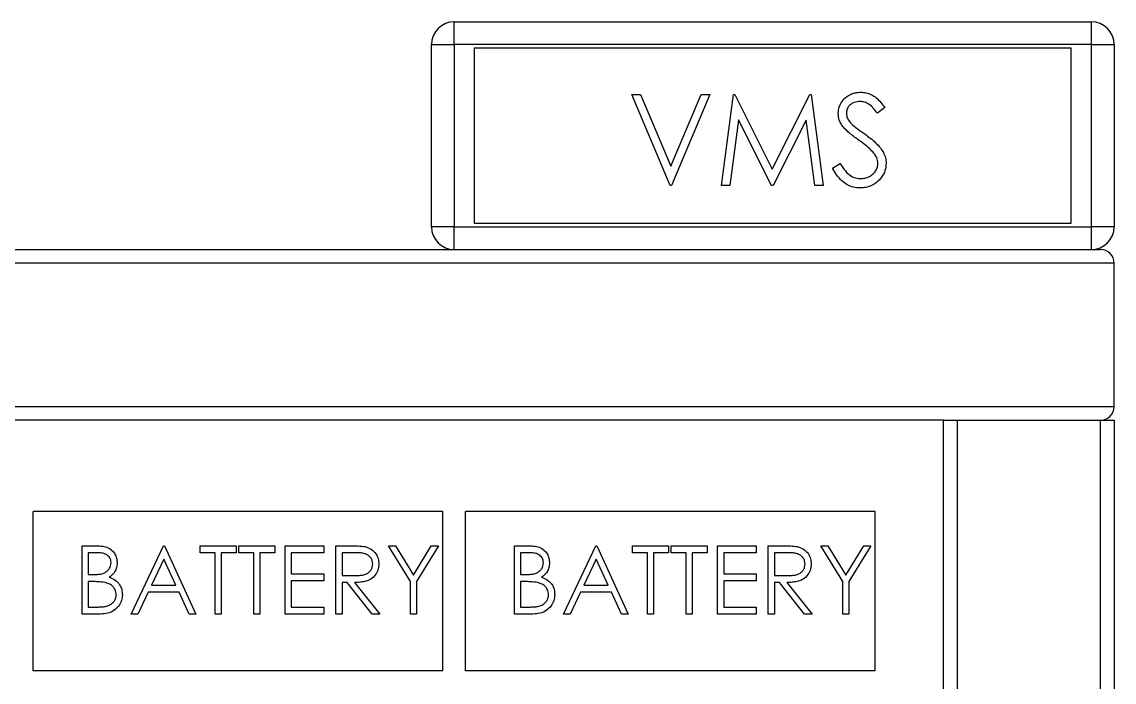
# Model space of a CAD drawing. Header units: millimetres. Extents: x 0 to 17520, y 0 to 12300.
# Drawn here: x 11204 to 11684, y 5456.4 to 5746.4 of the extents above; entities that cross this region are included whole.
import ezdxf

# ---------------------------------------------------------------- set-up
doc = ezdxf.new("R2010")
doc.units = ezdxf.units.MM
doc.header["$LTSCALE"] = 30

msp = doc.modelspace()

# ---------------------------------------------------------------- linework, layer by layer
for p, q in [((11393.962, 5736.376), (11393.962, 5746.376)), ((11393.962, 5746.376), (11673.962, 5746.376)), ((11673.962, 5736.376), (11673.962, 5746.376)), ((11383.962, 5656.376), (11383.962, 5736.376)), ((11383.962, 5736.376), (11393.962, 5736.376)), ((11393.962, 5736.376), (11393.962, 5656.376)), ((11673.962, 5736.376), (11393.962, 5736.376)), ((11673.962, 5736.376), (11683.962, 5736.376)), ((11673.962, 5656.376), (11673.962, 5736.376)), ((11683.962, 5736.376), (11683.962, 5656.376)), ((11402.784, 5734.776), (11402.784, 5657.975)), ((11665.141, 5734.776), (11402.784, 5734.776)), ((11665.141, 5657.975), (11665.141, 5734.776)), ((11471.959, 5714.452), (11475.806, 5714.452)), ((11488.883, 5674.452), (11471.959, 5714.452)), ((11475.806, 5714.452), (11489.139, 5682.929)), ((11489.139, 5682.929), (11502.472, 5714.452)), ((11506.318, 5714.452), (11489.395, 5674.452)), ((11502.472, 5714.452), (11506.318, 5714.452)), ((11511.447, 5674.452), (11516.727, 5714.452)), ((11516.727, 5714.452), (11517.24, 5714.452)), ((11517.24, 5714.452), (11533.754, 5681.631)), ((11533.754, 5681.631), (11550.229, 5714.452)), ((11550.229, 5714.452), (11550.75, 5714.452)), ((11550.75, 5714.452), (11556.062, 5674.452)), ((11583.241, 5708.707), (11579.996, 5706.247)), ((11518.883, 5703.298), (11515.06, 5674.452)), ((11533.378, 5674.452), (11518.883, 5703.298)), ((11548.626, 5703.234), (11534.187, 5674.452)), ((11552.456, 5674.452), (11548.626, 5703.234)), ((11560.165, 5682.168), (11563.546, 5684.195)), ((11489.395, 5674.452), (11488.883, 5674.452)), ((11515.06, 5674.452), (11511.447, 5674.452)), ((11534.187, 5674.452), (11533.378, 5674.452)), ((11556.062, 5674.452), (11552.456, 5674.452)), ((11393.962, 5656.376), (11383.962, 5656.376)), ((11393.962, 5646.376), (11393.962, 5656.376)), ((11393.962, 5656.376), (11673.962, 5656.376)), ((11402.784, 5657.975), (11665.141, 5657.975)), ((11673.962, 5646.376), (11673.962, 5656.376)), ((11683.962, 5656.376), (11673.962, 5656.376)), ((11073.962, 5646.376), (11677.962, 5646.376)), ((11683.962, 5640.376), (9983.962, 5640.376)), ((11683.962, 5577.376), (11683.962, 5640.376)), ((9983.962, 5577.376), (11683.962, 5577.376)), ((11608.962, 5571.376), (10058.962, 5571.376)), ((11608.962, 5221.376), (11608.962, 5571.376)), ((11608.962, 5571.376), (11614.962, 5571.376)), ((11614.962, 5571.376), (11614.962, 5221.376)), ((11614.962, 5571.376), (11677.962, 5571.376)), ((11677.962, 5221.376), (11677.962, 5571.376)), ((11677.962, 5571.376), (11683.962, 5571.376)), ((11683.962, 5571.376), (11683.962, 5221.376)), ((11208.962, 5461.376), (11208.962, 5531.376)), ((11388.962, 5531.376), (11208.962, 5531.376)), ((11388.962, 5461.376), (11388.962, 5531.376)), ((11398.962, 5461.376), (11398.962, 5531.376)), ((11578.962, 5531.376), (11398.962, 5531.376)), ((11578.962, 5461.376), (11578.962, 5531.376)), ((11230.449, 5486.287), (11230.449, 5516.287)), ((11230.449, 5516.287), (11236.302, 5516.287)), ((11251.987, 5486.287), (11266.218, 5516.287)), ((11266.218, 5516.287), (11266.603, 5516.287)), ((11266.603, 5516.287), (11280.449, 5486.287)), ((11282.372, 5516.287), (11298.141, 5516.287)), ((11282.372, 5513.21), (11282.372, 5516.287)), ((11298.141, 5516.287), (11298.141, 5513.21)), ((11299.295, 5516.287), (11315.064, 5516.287)), ((11299.295, 5513.21), (11299.295, 5516.287)), ((11315.064, 5516.287), (11315.064, 5513.21)), ((11319.68, 5486.287), (11319.68, 5516.287)), ((11319.68, 5516.287), (11336.603, 5516.287)), ((11336.603, 5516.287), (11336.603, 5513.21)), ((11341.988, 5486.287), (11341.988, 5516.287)), ((11341.988, 5516.287), (11347.991, 5516.287)), ((11374.68, 5500.548), (11365.064, 5516.287)), ((11365.064, 5516.287), (11368.147, 5516.287)), ((11368.147, 5516.287), (11376.032, 5503.397)), ((11376.032, 5503.397), (11383.905, 5516.287)), ((11386.987, 5516.287), (11377.372, 5500.548)), ((11383.905, 5516.287), (11386.987, 5516.287)), ((11420.449, 5486.287), (11420.449, 5516.287)), ((11420.449, 5516.287), (11426.302, 5516.287)), ((11441.988, 5486.287), (11456.218, 5516.287)), ((11456.218, 5516.287), (11456.603, 5516.287)), ((11456.603, 5516.287), (11470.449, 5486.287)), ((11472.372, 5516.287), (11488.141, 5516.287)), ((11472.372, 5513.21), (11472.372, 5516.287)), ((11488.141, 5516.287), (11488.141, 5513.21)), ((11489.295, 5516.287), (11505.064, 5516.287)), ((11489.295, 5513.21), (11489.295, 5516.287)), ((11505.064, 5516.287), (11505.064, 5513.21)), ((11509.68, 5486.287), (11509.68, 5516.287)), ((11509.68, 5516.287), (11526.603, 5516.287)), ((11526.603, 5516.287), (11526.603, 5513.21)), ((11531.988, 5486.287), (11531.988, 5516.287)), ((11531.988, 5516.287), (11537.991, 5516.287)), ((11564.68, 5500.548), (11555.064, 5516.287)), ((11555.064, 5516.287), (11558.147, 5516.287)), ((11558.147, 5516.287), (11566.032, 5503.397)), ((11566.032, 5503.397), (11573.905, 5516.287)), ((11576.988, 5516.287), (11567.372, 5500.548)), ((11573.905, 5516.287), (11576.988, 5516.287)), ((11233.141, 5513.21), (11233.141, 5503.595)), ((11236.795, 5513.21), (11233.141, 5513.21)), ((11266.381, 5510.44), (11260.948, 5498.98)), ((11271.669, 5498.98), (11266.381, 5510.44)), ((11288.911, 5513.21), (11282.372, 5513.21)), ((11288.911, 5486.287), (11288.911, 5513.21)), ((11291.603, 5513.21), (11291.603, 5486.287)), ((11298.141, 5513.21), (11291.603, 5513.21)), ((11305.834, 5513.21), (11299.295, 5513.21)), ((11305.834, 5486.287), (11305.834, 5513.21)), ((11308.526, 5513.21), (11308.526, 5486.287)), ((11315.064, 5513.21), (11308.526, 5513.21)), ((11322.372, 5513.21), (11322.372, 5503.98)), ((11336.603, 5513.21), (11322.372, 5513.21)), ((11344.68, 5513.21), (11344.68, 5503.21)), ((11350.305, 5513.21), (11344.68, 5513.21)), ((11423.141, 5513.21), (11423.141, 5503.595)), ((11426.795, 5513.21), (11423.141, 5513.21)), ((11456.381, 5510.44), (11450.948, 5498.98)), ((11461.669, 5498.98), (11456.381, 5510.44)), ((11478.911, 5513.21), (11472.372, 5513.21)), ((11478.911, 5486.287), (11478.911, 5513.21)), ((11481.603, 5513.21), (11481.603, 5486.287)), ((11488.141, 5513.21), (11481.603, 5513.21)), ((11495.834, 5513.21), (11489.295, 5513.21)), ((11495.834, 5486.287), (11495.834, 5513.21)), ((11498.526, 5513.21), (11498.526, 5486.287)), ((11505.064, 5513.21), (11498.526, 5513.21)), ((11512.372, 5513.21), (11512.372, 5503.98)), ((11526.603, 5513.21), (11512.372, 5513.21)), ((11534.68, 5513.21), (11534.68, 5503.21)), ((11540.305, 5513.21), (11534.68, 5513.21)), ((11233.141, 5503.595), (11234.95, 5503.595)), ((11322.372, 5503.98), (11336.603, 5503.98)), ((11322.372, 5500.903), (11322.372, 5489.364)), ((11336.603, 5500.903), (11322.372, 5500.903)), ((11336.603, 5503.98), (11336.603, 5500.903)), ((11344.68, 5503.21), (11350.173, 5503.168)), ((11423.141, 5503.595), (11424.95, 5503.595)), ((11512.372, 5503.98), (11526.603, 5503.98)), ((11512.372, 5500.903), (11512.372, 5489.364)), ((11526.603, 5500.903), (11512.372, 5500.903)), ((11526.603, 5503.98), (11526.603, 5500.903)), ((11534.68, 5503.21), (11540.173, 5503.168)), ((11233.141, 5500.518), (11233.141, 5489.364)), ((11234.926, 5500.518), (11233.141, 5500.518)), ((11260.948, 5498.98), (11271.669, 5498.98)), ((11344.68, 5500.133), (11344.68, 5486.287)), ((11346.867, 5500.133), (11344.68, 5500.133)), ((11357.889, 5486.287), (11346.867, 5500.133)), ((11350.197, 5500.133), (11361.218, 5486.287)), ((11374.68, 5486.287), (11374.68, 5500.548)), ((11377.372, 5500.548), (11377.372, 5486.287)), ((11423.141, 5500.518), (11423.141, 5489.364)), ((11424.926, 5500.518), (11423.141, 5500.518)), ((11450.948, 5498.98), (11461.669, 5498.98)), ((11534.68, 5500.133), (11534.68, 5486.287)), ((11536.867, 5500.133), (11534.68, 5500.133)), ((11547.889, 5486.287), (11536.867, 5500.133)), ((11540.197, 5500.133), (11551.218, 5486.287)), ((11564.68, 5486.287), (11564.68, 5500.548)), ((11567.372, 5500.548), (11567.372, 5486.287)), ((11259.487, 5495.903), (11254.926, 5486.287)), ((11273.087, 5495.903), (11259.487, 5495.903)), ((11277.522, 5486.287), (11273.087, 5495.903)), ((11449.488, 5495.903), (11444.926, 5486.287)), ((11463.087, 5495.903), (11449.488, 5495.903)), ((11467.522, 5486.287), (11463.087, 5495.903)), ((11233.141, 5489.364), (11236.975, 5489.364)), ((11322.372, 5489.364), (11336.603, 5489.364)), ((11336.603, 5489.364), (11336.603, 5486.287)), ((11423.141, 5489.364), (11426.975, 5489.364)), ((11512.372, 5489.364), (11526.603, 5489.364)), ((11526.603, 5489.364), (11526.603, 5486.287)), ((11238.562, 5486.287), (11230.449, 5486.287)), ((11254.926, 5486.287), (11251.987, 5486.287)), ((11280.449, 5486.287), (11277.522, 5486.287)), ((11291.603, 5486.287), (11288.911, 5486.287)), ((11308.526, 5486.287), (11305.834, 5486.287)), ((11336.603, 5486.287), (11319.68, 5486.287)), ((11344.68, 5486.287), (11341.988, 5486.287)), ((11361.218, 5486.287), (11357.889, 5486.287)), ((11377.372, 5486.287), (11374.68, 5486.287)), ((11428.562, 5486.287), (11420.449, 5486.287)), ((11444.926, 5486.287), (11441.988, 5486.287)), ((11470.449, 5486.287), (11467.522, 5486.287)), ((11481.603, 5486.287), (11478.911, 5486.287)), ((11498.526, 5486.287), (11495.834, 5486.287)), ((11526.603, 5486.287), (11509.68, 5486.287)), ((11534.68, 5486.287), (11531.988, 5486.287)), ((11551.218, 5486.287), (11547.889, 5486.287)), ((11567.372, 5486.287), (11564.68, 5486.287)), ((11388.962, 5461.376), (11208.962, 5461.376)), ((11578.962, 5461.376), (11398.962, 5461.376))]:
    msp.add_line(p, q)
for centre, radius, start, end in [((11393.962, 5736.376), 10, 90, 180), ((11673.962, 5736.376), 10, 0, 90), ((11393.962, 5656.376), 10, 180, 270), ((11673.962, 5656.376), 10, 270, 0), ((11677.962, 5640.376), 6, 0, 90), ((11677.962, 5577.376), 6, 270, 0)]:
    msp.add_arc(centre, radius, start, end)
for points, knots in [([(11562.729, 5706.143), (11562.805, 5707.086), (11562.958, 5708.972), (11564.259, 5711.548), (11566.118, 5713.445), (11568.235, 5714.647), (11570.36, 5715.362), (11571.843, 5715.439), (11572.584, 5715.478)], [0, 0, 0, 0, 0.186575, 0.3729904, 0.5594086, 0.7062365, 0.8530983, 1, 1, 1, 1]), ([(11572.584, 5715.478), (11573.405, 5715.427), (11575.048, 5715.327), (11577.377, 5714.441), (11579.561, 5712.998), (11581.496, 5711.019), (11582.659, 5709.478), (11583.241, 5708.707)], [0, 0, 0, 0, 0.1866085, 0.3732589, 0.5597712, 0.7798144, 1, 1, 1, 1]), ([(11572.184, 5711.375), (11571.372, 5711.312), (11569.749, 5711.188), (11567.796, 5709.941), (11566.515, 5708.227), (11566.384, 5706.95), (11566.318, 5706.311)], [0, 0, 0, 0, 0.2802757, 0.5599349, 0.7799253, 1, 1, 1, 1]), ([(11579.996, 5706.247), (11579.43, 5706.957), (11578.298, 5708.376), (11576.464, 5710.143), (11574.33, 5711.21), (11572.899, 5711.32), (11572.184, 5711.375)], [0, 0, 0, 0, 0.2804485, 0.5604589, 0.7801714, 1, 1, 1, 1]), ([(11564.964, 5700.053), (11564.602, 5700.553), (11563.877, 5701.552), (11562.962, 5703.585), (11562.817, 5705.173), (11562.729, 5706.143)], [0, 0, 0, 0, 0.280496, 0.5608321, 1, 1, 1, 1]), ([(11566.318, 5706.311), (11566.365, 5705.753), (11566.459, 5704.636), (11567.325, 5702.796), (11568.336, 5701.77), (11568.955, 5701.143)], [0, 0, 0, 0, 0.279954, 0.5597846, 1, 1, 1, 1]), ([(11571.519, 5694.612), (11570.215, 5695.534), (11567.888, 5697.178), (11565.857, 5699.175), (11564.964, 5700.053)], [0, 0, 0, 0, 0.5604142, 1, 1, 1, 1]), ([(11568.955, 5701.143), (11569.941, 5700.377), (11571.704, 5699.009), (11573.528, 5697.725), (11574.331, 5697.16)], [0, 0, 0, 0, 0.5599079, 1, 1, 1, 1]), ([(11578.73, 5688.234), (11578.145, 5688.921), (11576.975, 5690.295), (11574.525, 5692.397), (11572.659, 5693.772), (11571.519, 5694.612)], [0, 0, 0, 0, 0.2798421, 0.5598919, 1, 1, 1, 1]), ([(11574.331, 5697.16), (11575.166, 5696.55), (11576.835, 5695.33), (11579.179, 5693.3), (11581.189, 5691.219), (11582.61, 5688.965), (11583.563, 5686.691), (11583.691, 5685.064), (11583.754, 5684.252)], [0, 0, 0, 0, 0.1867802, 0.3735341, 0.5601609, 0.7068349, 0.8534962, 1, 1, 1, 1]), ([(11580.165, 5684.308), (11580.141, 5684.705), (11580.093, 5685.499), (11579.635, 5686.858), (11579.073, 5687.712), (11578.73, 5688.234)], [0, 0, 0, 0, 0.2799744, 0.560337, 1, 1, 1, 1]), ([(11563.546, 5684.195), (11564.111, 5683.273), (11565.241, 5681.43), (11567.352, 5679.264), (11569.777, 5677.792), (11571.478, 5677.617), (11572.328, 5677.529)], [0, 0, 0, 0, 0.2804598, 0.5605154, 0.7803795, 1, 1, 1, 1]), ([(11572.328, 5677.529), (11573.045, 5677.576), (11574.48, 5677.669), (11576.508, 5678.452), (11578.175, 5679.594), (11579.318, 5681.055), (11580.035, 5682.615), (11580.121, 5683.743), (11580.165, 5684.308)], [0, 0, 0, 0, 0.18671677, 0.37341807, 0.55993221, 0.70657643, 0.85331511, 1, 1, 1, 1]), ([(11583.754, 5684.252), (11583.664, 5683.161), (11583.483, 5680.98), (11581.866, 5678.061), (11579.735, 5675.882), (11577.351, 5674.391), (11574.893, 5673.562), (11573.183, 5673.471), (11572.328, 5673.426)], [0, 0, 0, 0, 0.186452, 0.372903, 0.5595861, 0.7063565, 0.8531554, 1, 1, 1, 1]), ([(11572.328, 5673.426), (11571.342, 5673.489), (11569.369, 5673.615), (11566.587, 5674.737), (11564.043, 5676.593), (11561.895, 5679.144), (11560.742, 5681.16), (11560.165, 5682.168)], [0, 0, 0, 0, 0.1866024, 0.3731582, 0.5596758, 0.7797195, 1, 1, 1, 1]), ([(11236.302, 5516.287), (11237.156, 5516.266), (11238.862, 5516.223), (11241.399, 5515.731), (11243.495, 5514.482), (11244.866, 5512.742), (11245.694, 5510.871), (11245.787, 5509.526), (11245.834, 5508.853)], [0, 0, 0, 0, 0.18701765, 0.37373005, 0.55994653, 0.70662578, 0.85330834, 1, 1, 1, 1]), ([(11347.991, 5516.287), (11349.266, 5516.291), (11351.541, 5516.299), (11353.796, 5516.007), (11354.788, 5515.879)], [0, 0, 0, 0, 0.5602388, 1, 1, 1, 1]), ([(11354.788, 5515.879), (11355.729, 5515.566), (11357.611, 5514.942), (11359.592, 5512.92), (11360.685, 5510.593), (11360.784, 5509.041), (11360.834, 5508.265)], [0, 0, 0, 0, 0.2798031, 0.5595054, 0.7796323, 1, 1, 1, 1]), ([(11426.302, 5516.287), (11427.156, 5516.266), (11428.862, 5516.223), (11431.399, 5515.731), (11433.495, 5514.482), (11434.866, 5512.742), (11435.694, 5510.871), (11435.787, 5509.526), (11435.834, 5508.853)], [0, 0, 0, 0, 0.1870201, 0.3737285, 0.559947, 0.7066251, 0.8533079, 1, 1, 1, 1]), ([(11537.991, 5516.287), (11539.266, 5516.291), (11541.541, 5516.299), (11543.796, 5516.007), (11544.788, 5515.879)], [0, 0, 0, 0, 0.5602407, 1, 1, 1, 1]), ([(11544.788, 5515.879), (11545.729, 5515.566), (11547.611, 5514.942), (11549.592, 5512.921), (11550.685, 5510.593), (11550.784, 5509.041), (11550.834, 5508.265)], [0, 0, 0, 0, 0.2798004, 0.5595067, 0.7796324, 1, 1, 1, 1]), ([(11243.141, 5508.799), (11243.12, 5509.165), (11243.076, 5509.895), (11242.672, 5510.932), (11241.977, 5511.794), (11240.779, 5512.649), (11238.978, 5513.135), (11237.524, 5513.185), (11236.795, 5513.21)], [0, 0, 0, 0, 0.1250976, 0.250042, 0.3749962, 0.5000342, 0.7496141, 1, 1, 1, 1]), ([(11358.141, 5508.27), (11358.109, 5508.71), (11358.044, 5509.588), (11357.448, 5510.787), (11356.601, 5511.8), (11355.375, 5512.63), (11353.799, 5513.033), (11352.057, 5513.192), (11350.889, 5513.204), (11350.305, 5513.21)], [0, 0, 0, 0, 0.1249175, 0.2498477, 0.3747959, 0.4997382, 0.6661814, 0.8330697, 1, 1, 1, 1]), ([(11433.141, 5508.799), (11433.12, 5509.165), (11433.076, 5509.895), (11432.672, 5510.932), (11431.977, 5511.794), (11430.779, 5512.649), (11428.978, 5513.135), (11427.524, 5513.185), (11426.795, 5513.21)], [0, 0, 0, 0, 0.1250976, 0.2500415, 0.3749974, 0.5000294, 0.749615, 1, 1, 1, 1]), ([(11548.141, 5508.27), (11548.109, 5508.71), (11548.044, 5509.588), (11547.448, 5510.787), (11546.601, 5511.8), (11545.375, 5512.63), (11543.799, 5513.033), (11542.057, 5513.192), (11540.889, 5513.204), (11540.305, 5513.21)], [0, 0, 0, 0, 0.1249184, 0.2498475, 0.3747975, 0.4997351, 0.6661813, 0.8330696, 1, 1, 1, 1]), ([(11234.95, 5503.595), (11235.56, 5503.604), (11236.779, 5503.623), (11238.598, 5503.81), (11240.229, 5504.273), (11241.512, 5505.127), (11242.418, 5506.17), (11243.031, 5507.426), (11243.104, 5508.342), (11243.141, 5508.799)], [0, 0, 0, 0, 0.16694815, 0.33381641, 0.50028585, 0.6252678, 0.75023925, 0.87516029, 1, 1, 1, 1]), ([(11245.834, 5508.853), (11245.785, 5508.142), (11245.688, 5506.721), (11244.88, 5504.881), (11243.753, 5503.421), (11242.828, 5502.788), (11242.366, 5502.471)], [0, 0, 0, 0, 0.27994023, 0.55966358, 0.77976473, 1, 1, 1, 1]), ([(11350.173, 5503.168), (11350.769, 5503.178), (11351.961, 5503.197), (11353.743, 5503.368), (11355.334, 5503.826), (11356.601, 5504.646), (11357.466, 5505.688), (11358.04, 5506.926), (11358.108, 5507.822), (11358.141, 5508.27)], [0, 0, 0, 0, 0.1669321, 0.3337992, 0.5002397, 0.6251738, 0.75015, 0.8750707, 1, 1, 1, 1]), ([(11360.834, 5508.265), (11360.755, 5507.316), (11360.599, 5505.42), (11359.111, 5502.898), (11356.96, 5501.289), (11354.639, 5500.512), (11352.427, 5500.187), (11350.94, 5500.151), (11350.197, 5500.133)], [0, 0, 0, 0, 0.1865084, 0.3727473, 0.5590662, 0.7058732, 0.8529083, 1, 1, 1, 1]), ([(11424.95, 5503.595), (11425.56, 5503.604), (11426.779, 5503.623), (11428.598, 5503.81), (11430.229, 5504.273), (11431.512, 5505.127), (11432.418, 5506.17), (11433.031, 5507.426), (11433.105, 5508.342), (11433.141, 5508.799)], [0, 0, 0, 0, 0.1669484, 0.3338115, 0.5002812, 0.6252679, 0.7502377, 0.8751601, 1, 1, 1, 1]), ([(11435.834, 5508.853), (11435.785, 5508.142), (11435.688, 5506.721), (11434.88, 5504.881), (11433.753, 5503.421), (11432.828, 5502.788), (11432.366, 5502.471)], [0, 0, 0, 0, 0.27994023, 0.55966358, 0.77976473, 1, 1, 1, 1]), ([(11540.173, 5503.168), (11540.769, 5503.178), (11541.961, 5503.197), (11543.743, 5503.368), (11545.334, 5503.826), (11546.601, 5504.646), (11547.466, 5505.688), (11548.04, 5506.926), (11548.108, 5507.822), (11548.141, 5508.27)], [0, 0, 0, 0, 0.16692923, 0.33379625, 0.50023666, 0.6251754, 0.75014978, 0.87507033, 1, 1, 1, 1]), ([(11550.834, 5508.265), (11550.755, 5507.316), (11550.599, 5505.42), (11549.111, 5502.898), (11546.96, 5501.289), (11544.639, 5500.512), (11542.427, 5500.187), (11540.94, 5500.151), (11540.197, 5500.133)], [0, 0, 0, 0, 0.18650802, 0.37274775, 0.55906659, 0.70587536, 0.85291037, 1, 1, 1, 1]), ([(11242.366, 5502.471), (11243.265, 5502.107), (11245.059, 5501.379), (11246.95, 5499.369), (11247.976, 5497.076), (11248.086, 5495.561), (11248.141, 5494.803)], [0, 0, 0, 0, 0.2803856, 0.5596039, 0.7797591, 1, 1, 1, 1]), ([(11432.366, 5502.471), (11433.265, 5502.107), (11435.059, 5501.379), (11436.95, 5499.369), (11437.976, 5497.076), (11438.086, 5495.561), (11438.141, 5494.803)], [0, 0, 0, 0, 0.280383, 0.5596034, 0.7797598, 1, 1, 1, 1]), ([(11240.539, 5500.164), (11239.496, 5500.293), (11237.631, 5500.523), (11235.753, 5500.52), (11234.926, 5500.518)], [0, 0, 0, 0, 0.5597286, 1, 1, 1, 1]), ([(11245.449, 5494.803), (11245.36, 5495.541), (11245.182, 5497.019), (11243.811, 5498.653), (11242.213, 5499.685), (11241.097, 5500.004), (11240.539, 5500.164)], [0, 0, 0, 0, 0.279035, 0.5586068, 0.7792196, 1, 1, 1, 1]), ([(11430.539, 5500.164), (11429.496, 5500.293), (11427.631, 5500.523), (11425.753, 5500.52), (11424.926, 5500.518)], [0, 0, 0, 0, 0.5597309, 1, 1, 1, 1]), ([(11435.449, 5494.803), (11435.36, 5495.541), (11435.182, 5497.019), (11433.811, 5498.653), (11432.213, 5499.685), (11431.097, 5500.004), (11430.539, 5500.164)], [0, 0, 0, 0, 0.2790372, 0.558608, 0.7792186, 1, 1, 1, 1]), ([(11236.975, 5489.364), (11237.607, 5489.372), (11238.868, 5489.388), (11240.752, 5489.588), (11242.431, 5490.099), (11243.744, 5491.007), (11244.667, 5492.093), (11245.328, 5493.38), (11245.409, 5494.329), (11245.449, 5494.803)], [0, 0, 0, 0, 0.1669372, 0.3338037, 0.5002198, 0.6252225, 0.7502048, 0.875136, 1, 1, 1, 1]), ([(11248.141, 5494.803), (11248.069, 5493.907), (11247.926, 5492.115), (11246.584, 5489.719), (11244.528, 5487.732), (11241.724, 5486.467), (11239.617, 5486.347), (11238.562, 5486.287)], [0, 0, 0, 0, 0.18667133, 0.37319428, 0.5599469, 0.77970529, 1, 1, 1, 1]), ([(11426.975, 5489.364), (11427.607, 5489.372), (11428.868, 5489.388), (11430.752, 5489.588), (11432.431, 5490.099), (11433.744, 5491.007), (11434.667, 5492.093), (11435.328, 5493.38), (11435.409, 5494.329), (11435.449, 5494.803)], [0, 0, 0, 0, 0.1669376, 0.3338045, 0.5002161, 0.6252191, 0.7502034, 0.875136, 1, 1, 1, 1]), ([(11438.141, 5494.803), (11438.069, 5493.907), (11437.926, 5492.115), (11436.584, 5489.719), (11434.528, 5487.732), (11431.724, 5486.467), (11429.617, 5486.347), (11428.562, 5486.287)], [0, 0, 0, 0, 0.186671, 0.3731929, 0.559947, 0.7797053, 1, 1, 1, 1])]:
    msp.add_open_spline(points, degree=3, knots=knots)

doc.saveas('drawing.dxf')
